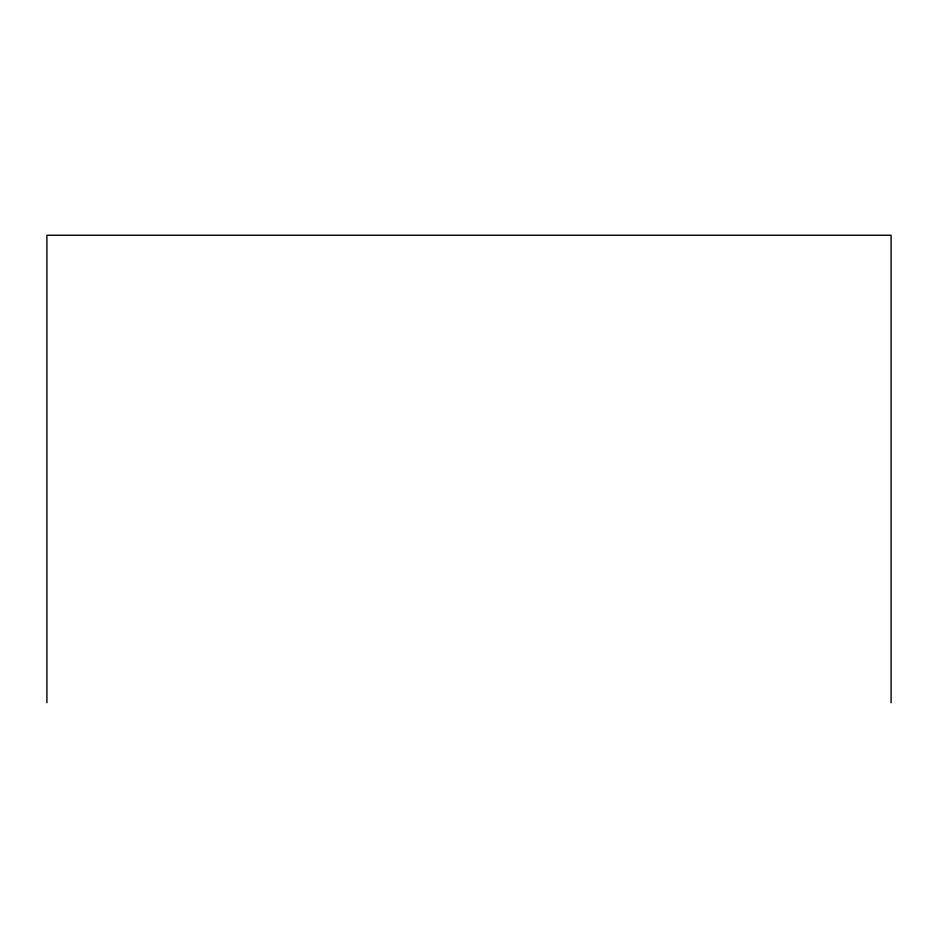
<?xml version="1.0" encoding="UTF-8"?>
<svg xmlns="http://www.w3.org/2000/svg" width="938" height="938" viewBox="0 0 938 938"><rect width="100%" height="100%" fill="white"/><g stroke="black" fill="none" stroke-linecap="round" stroke-linejoin="round"><path stroke-width="1.41" d="M891.1 702.75L891.1 235.25L46.9 235.25L46.9 702.75"/></g></svg>
